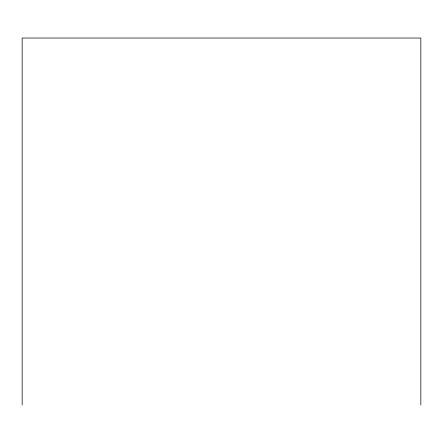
<?xml version="1.0" encoding="UTF-8"?>
<svg xmlns="http://www.w3.org/2000/svg" width="443" height="443" viewBox="0 0 443 443"><rect width="100%" height="100%" fill="white"/><g stroke="black" fill="none" stroke-linecap="round" stroke-linejoin="round"><path stroke-width="0.66" d="M420.85 404.968L420.85 38.032L22.15 38.032L22.15 404.968"/></g></svg>
